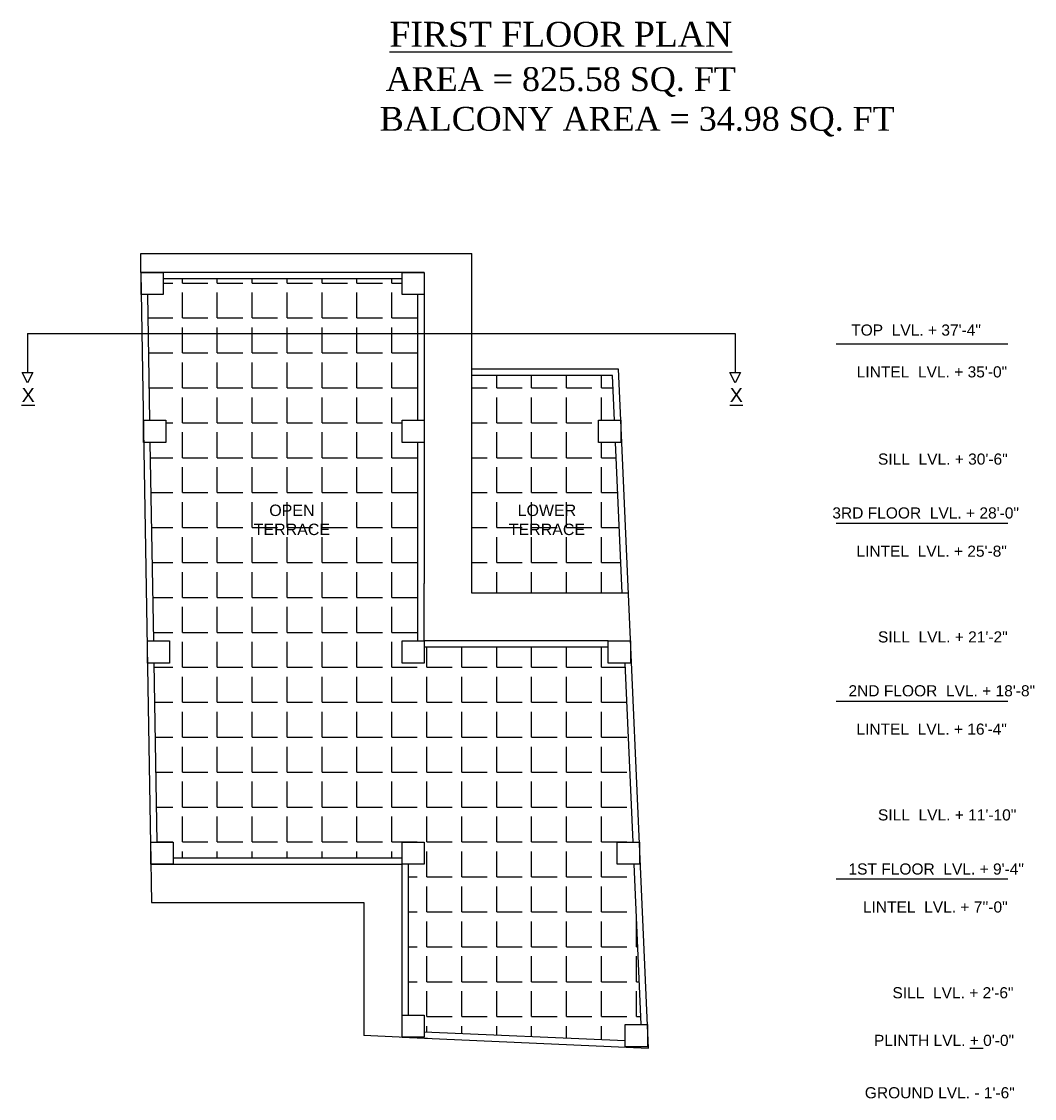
# Model space of a CAD drawing. Header units: inches. Extents: x -4763 to -1586, y -14268 to -12020.
# Drawn here: x -4107 to -3469, y -13405 to -12727 of the extents above; entities that cross this region are included whole.
import ezdxf

# ---------------------------------------------------------------- set-up
doc = ezdxf.new("R2010")
doc.units = ezdxf.units.IN
doc.header["$LTSCALE"] = 0.5
doc.header["$MEASUREMENT"] = 0
for name, color, linetype, lineweight in [('DW elev', 123, 'Continuous', 25), ('Ele', 7, 'Continuous', 30), ('Toilet', 7, 'Continuous', 25)]:
    doc.layers.add(name, color=color, linetype=linetype, lineweight=lineweight)
doc.styles.add('ordinary', font='ARIALN.TTF')
doc.styles.get("Standard").update_dxf_attribs({"font": 'arial.ttf'})
pattern_1 = [(0, (-14610.064, 0), (0, 22), [16, -6]), (90, (-14610.064, 0), (-22, 1e-15), [16, -6])]

msp = doc.modelspace()

# ---------------------------------------------------------------- hatches: boundary and pattern name
at = {"layer": 'Toilet'}
h = msp.add_hatch(dxfattribs=at)
h.set_pattern_fill('ANGLE', color=256, scale=80, style=0)
h.set_pattern_definition(pattern_1)
h.paths.add_polyline_path([(-3867.69, -13117.29), (-3857.69, -13117.29), (-3857.69, -12992.29), (-3867.69, -12992.29), (-3867.69, -12978.29), (-3857.69, -12978.29), (-3857.69, -12899.29), (-3867.69, -12899.29), (-3867.69, -12889.29), (-4018.05, -12889.29), (-4018.05, -12899.29), (-4028.05, -12899.29), (-4026.69, -12978.29), (-4016.45, -12978.29), (-4016.45, -12992.29), (-4026.45, -12992.29), (-4024.29, -13117.29), (-4014.05, -13117.29), (-4014.05, -13131.29), (-4024.05, -13131.29), (-4022.1, -13244.03), (-4011.86, -13244.03), (-4011.86, -13254.03), (-3867.69, -13254.03), (-3867.69, -13244.03), (-3853.69, -13244.03), (-3853.69, -13258.03), (-3863.69, -13258.03), (-3863.69, -13352.99), (-3853.69, -13352.99), (-3853.69, -13363.59), (-3727.04, -13369.09), (-3727.04, -13358.89), (-3717.05, -13358.89), (-3721.52, -13258.03), (-3732.13, -13258.03), (-3732.13, -13244.03), (-3722.14, -13244.03), (-3727.13, -13131.29), (-3737.75, -13131.29), (-3737.75, -13121.29), (-3853.69, -13121.29), (-3853.69, -13131.29), (-3867.69, -13131.29)])
h.paths.add_polyline_path([(-3962.73, -13054.89), (-3911.07, -13054.89), (-3911.07, -13027.93), (-3962.73, -13027.93)], flags=24)
h = msp.add_hatch(dxfattribs=at)
h.set_pattern_fill('ANGLE', color=256, scale=80, style=0)
h.set_pattern_definition(pattern_1)
h.paths.add_polyline_path([(-3823.69, -13087.29), (-3729.08, -13087.29), (-3733.29, -12992.29), (-3743.9, -12992.29), (-3743.9, -12978.29), (-3733.91, -12978.29), (-3735.15, -12950.29), (-3823.69, -12950.29)])
h.paths.add_polyline_path([(-3802.09, -13054.89), (-3750.43, -13054.89), (-3750.43, -13027.93), (-3802.09, -13027.93)], flags=24)

# ---------------------------------------------------------------- linework, layer by layer
for p, q in [((-4032.29, -12873.29), (-3823.69, -12873.29)), ((-4032.29, -12885.29), (-4032.29, -12873.29)), ((-3823.69, -13087.29), (-3823.69, -12873.29)), ((-4032.29, -12885.29), (-4025.86, -13258.03)), ((-3853.69, -12885.29), (-4032.29, -12885.29)), ((-3867.69, -12889.29), (-4018.05, -12889.29)), ((-4028.05, -12899.29), (-4026.69, -12978.29)), ((-3857.69, -12978.29), (-3857.69, -12899.29)), ((-3853.69, -12899.29), (-3853.69, -13081.29)), ((-4103.63, -12923.76), (-3657.9, -12923.76)), ((-4103.63, -12923.76), (-4103.63, -12948.35)), ((-3657.9, -12923.76), (-3657.9, -12948.35)), ((-3486.17, -12930.4), (-3594.17, -12930.4)), ((-3731.32, -12946.29), (-3823.78, -12946.29)), ((-3729.9, -12978.35), (-3731.32, -12946.29)), ((-4103.63, -12954.89), (-4107.03, -12948.35)), ((-4107.03, -12948.35), (-4100.21, -12948.35)), ((-4100.21, -12948.35), (-4103.63, -12954.89)), ((-3735.15, -12950.29), (-3823.78, -12950.29)), ((-3733.9, -12978.53), (-3735.15, -12950.29)), ((-3657.9, -12954.89), (-3661.3, -12948.35)), ((-3661.3, -12948.35), (-3654.49, -12948.35)), ((-3654.49, -12948.35), (-3657.9, -12954.89)), ((-3733.91, -12978.29), (-3733.94, -12977.63)), ((-3712.39, -13373.73), (-3729.9, -12978.29)), ((-4026.45, -12992.29), (-4024.29, -13117.29)), ((-3857.69, -13117.29), (-3857.69, -12992.29)), ((-3729.08, -13087.29), (-3733.29, -12992.29)), ((-3486.17, -13043.4), (-3594.17, -13043.4)), ((-3853.69, -13117.29), (-3853.69, -13081.29)), ((-3725.07, -13087.29), (-3823.69, -13087.29)), ((-3737.75, -13117.29), (-3853.69, -13117.29)), ((-3737.75, -13121.29), (-3853.69, -13121.29)), ((-4024.05, -13131.29), (-4022.1, -13244.03)), ((-3722.14, -13244.03), (-3727.13, -13131.29)), ((-3486.17, -13155.4), (-3594.17, -13155.4)), ((-4026.11, -13243.42), (-4025.44, -13282.03)), ((-4025.86, -13258.03), (-3867.69, -13258.03)), ((-4011.86, -13254.03), (-3867.69, -13254.03)), ((-3867.69, -13352.99), (-3867.69, -13258.03)), ((-3863.69, -13352.99), (-3863.69, -13258.03)), ((-3717.05, -13358.89), (-3721.52, -13258.03)), ((-3486.17, -13267.4), (-3594.17, -13267.4)), ((-4025.44, -13282.03), (-3891.69, -13282.03)), ((-3891.69, -13282.03), (-3891.69, -13365.95)), ((-3851.71, -13367.68), (-3891.69, -13365.95)), ((-3867.69, -13366.99), (-3712.39, -13373.73)), ((-3853.69, -13363.59), (-3727.04, -13369.09))]:
    msp.add_line(p, q, dxfattribs=at)
for points in [[(-4032.05, -12885.29), (-4018.05, -12885.29), (-4018.05, -12899.29), (-4032.05, -12899.29)], [(-3867.69, -12885.29), (-3853.69, -12885.29), (-3853.69, -12899.29), (-3867.69, -12899.29)], [(-4030.45, -12978.29), (-4016.45, -12978.29), (-4016.45, -12992.29), (-4030.45, -12992.29)], [(-3867.69, -12978.29), (-3853.69, -12978.29), (-3853.69, -12992.29), (-3867.69, -12992.29)], [(-3743.9, -12978.29), (-3729.9, -12978.29), (-3729.9, -12992.29), (-3743.9, -12992.29)], [(-4028.05, -13117.29), (-4014.05, -13117.29), (-4014.05, -13131.29), (-4028.05, -13131.29)], [(-3867.69, -13117.29), (-3853.69, -13117.29), (-3853.69, -13131.29), (-3867.69, -13131.29)], [(-3737.75, -13117.29), (-3723.75, -13117.29), (-3723.75, -13131.29), (-3737.75, -13131.29)], [(-4025.86, -13244.03), (-4011.86, -13244.03), (-4011.86, -13258.03), (-4025.86, -13258.03)], [(-3867.69, -13244.03), (-3853.69, -13244.03), (-3853.69, -13258.03), (-3867.69, -13258.03)], [(-3732.13, -13244.03), (-3718.13, -13244.03), (-3718.13, -13258.03), (-3732.13, -13258.03)], [(-3867.69, -13352.99), (-3853.69, -13352.99), (-3853.69, -13366.99), (-3867.69, -13366.99)], [(-3727.04, -13358.89), (-3713.04, -13358.89), (-3713.04, -13372.89), (-3727.04, -13372.89)]]:
    msp.add_lwpolyline(points, close=True, dxfattribs=at)

# ---------------------------------------------------------------- texts
at = {"attachment_point": 2}
for s, width, insert, char_height in [('{\\fTimes New Roman|b0|i0|c0|p18;\\LFIRST FLOOR PLAN}', 359.7895, (-3767.68, -12727.46), 15.68), ('{\\fTimes New Roman|b0|i0|c0|p18;AREA = 825.58 SQ. FT\\P                 BALCONY AREA = 34.98 SQ. FT}', 507.3562, (-3767.68, -12756.04), 15)]:
    msp.add_mtext_dynamic_manual_height_columns(s, width=width, gutter_width=50, heights=[0], dxfattribs=dict(at, insert=insert, char_height=char_height))
at = {"layer": 'DW elev', "color": 0, "char_height": 7, "width": 138.6518, "attachment_point": 1, "style": 'ordinary'}
for s, insert in [('{\\fArial TUR|b0|i0|c0|p34;TOP  LVL. + 37\'-4"}', (-3584.75, -12918.08)), ('{\\fArial TUR|b0|i0|c0|p34;LINTEL  LVL. + 35\'-0"}', (-3581.28, -12944.41)), ('{\\fArial TUR|b0|i0|c0|p34;SILL  LVL. + 30\'-6"}', (-3567.9, -12999.33)), ('{\\fArial TUR|b0|i0|c0|p34;3RD FLOOR  LVL. + 28\'-0"}', (-3596.64, -13033.26)), ('{\\fArial TUR|b0|i0|c0|p34;LINTEL  LVL. + 25\'-8"}', (-3581.45, -13057.33)), ('{\\fArial TUR|b0|i0|c0|p34;SILL  LVL. + 21\'-2"}', (-3567.9, -13111.33)), ('{\\fArial TUR|b0|i0|c0|p34;2ND FLOOR  LVL. + 18\'-8"}', (-3586.46, -13145.26)), ('{\\fArial TUR|b0|i0|c0|p34;LINTEL  LVL. + 16\'-4"}', (-3581.45, -13169.41)), ('{\\fArial TUR|b0|i0|c0|p34;SILL  LVL. + 11\'-10"}', (-3567.9, -13223.41)), ('{\\fArial TUR|b0|i0|c0|p34;1ST FLOOR  LVL. + 9\'-4"}', (-3586.46, -13257.49)), ('{\\fArial TUR|b0|i0|c0|p34;LINTEL  LVL. + 7\'\'-0"}', (-3577.38, -13281.41)), ('{\\fArial TUR|b0|i0|c0|p34;SILL  LVL. + 2\'-6"}', (-3558.78, -13335.41)), ('{\\fArial TUR|b0|i0|c0|p34;PLINTH LVL. \\L+\\l 0\'-0"}', (-3570.38, -13365.41)), ('{\\fArial TUR|b0|i0|c0|p34;GROUND LVL. - 1\'-6"}', (-3576.17, -13398.4))]:
    msp.add_mtext(s, dxfattribs=dict(at, insert=insert))
at = {"layer": 'Ele', "color": 0, "ltscale": 2, "char_height": 9, "attachment_point": 2}
for insert in [(-4103.16, -12957.98), (-3657.11, -12957.98)]:
    msp.add_mtext('{\\LX}', dxfattribs=dict(at, insert=insert))
at = {"layer": 'Ele', "color": 0, "ltscale": 2, "char_height": 7.2, "attachment_point": 2}
for s, insert in [('{\\fArial TUR|b0|i0|c0|p34;OPEN TERRACE}', (-3937.05, -13031.5)), ('LOWER TERRACE', (-3776.41, -13031.5))]:
    msp.add_mtext_dynamic_manual_height_columns(s, width=44.13, gutter_width=50, heights=[0], dxfattribs=dict(at, insert=insert))

doc.saveas('drawing.dxf')
